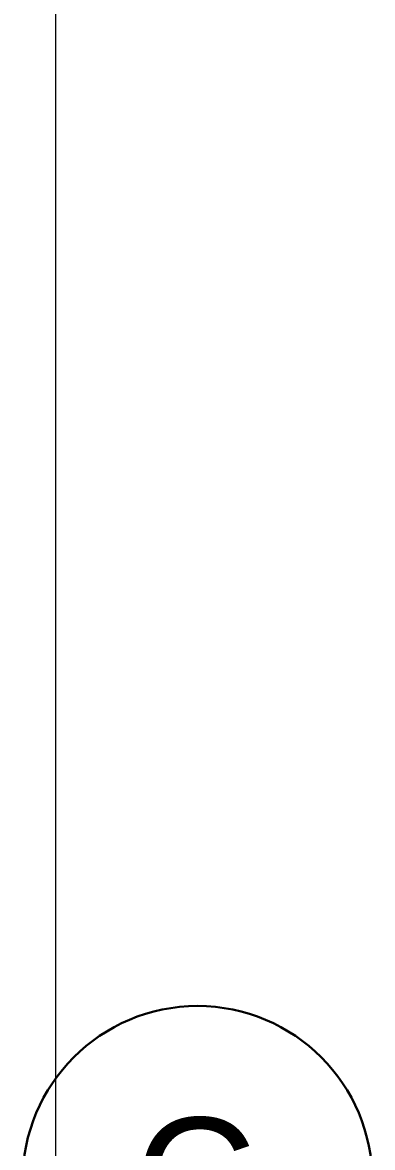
# Model space of a CAD drawing. Header units: millimetres. Extents: x -4000 to 187956, y -58990 to 162485.
# Drawn here: x -2124 to -824, y 15575 to 19750 of the extents above; entities that cross this region are included whole.
import ezdxf

# ---------------------------------------------------------------- set-up
doc = ezdxf.new("R2010")
doc.units = ezdxf.units.MM
doc.layers.add('A-FLOR-LEVL', color=51, linetype='Continuous', lineweight=9)
doc.layers.add('S-GRID-IDEN', color=1, linetype='Continuous', lineweight=30)
doc.styles.add('Arial', font='arial.ttf', dxfattribs={"height": 450})

# ---------------------------------------------------------------- blocks, each defined once
blk = doc.blocks.new('CMF2_NHAXUONG_A_rvt-1-FFS - TANG 1')
at = {"layer": 'A-FLOR-LEVL', "color": 250}
blk.add_line((-2000.2, 12100), (-2000.2, 36100), dxfattribs=at)
blk = doc.blocks.new('Grid - M_Grid Head - Circle 2-61448-FFS - TANG 1')
at = {"layer": 'S-GRID-IDEN'}
blk.add_circle((0, 0), 6.5, dxfattribs=at)

msp = doc.modelspace()

# ---------------------------------------------------------------- block references
at = {"lineweight": 5}
msp.add_blockref('CMF2_NHAXUONG_A_rvt-1-FFS - TANG 1', (0, 0), dxfattribs=at)

# ---------------------------------------------------------------- next in the draw order: block references
at = {"layer": 'S-GRID-IDEN', "xscale": 99.99999999999993, "yscale": 99.99999999999993, "zscale": 99.99999999999993, "rotation": 269.9999999999994}
msp.add_blockref('Grid - M_Grid Head - Circle 2-61448-FFS - TANG 1', (-1474.3, 15450), dxfattribs=at)

# ---------------------------------------------------------------- next in the draw order: texts
at = {"layer": 'S-GRID-IDEN', "insert": (-1708.3, 15685.3), "char_height": 450, "width": 553.164, "attachment_point": 1, "style": 'Arial'}
msp.add_mtext('C', dxfattribs=at)

doc.saveas('drawing.dxf')
